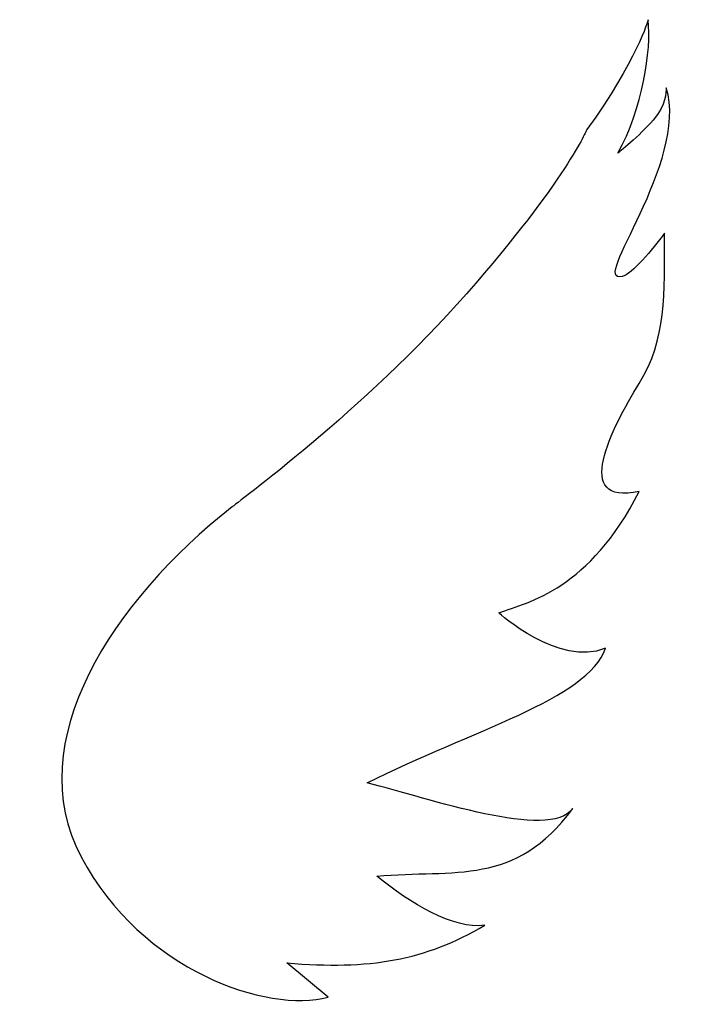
# Model space of a CAD drawing. Header units: centimetres. Extents: x -7 to 6.6, y -10.2 to 10.
import ezdxf

# ---------------------------------------------------------------- set-up
doc = ezdxf.new("R2010")
doc.units = ezdxf.units.CM
doc.header["$MEASUREMENT"] = 0
doc.layers.add('Camada 1', color=7, linetype='Continuous')

msp = doc.modelspace()

# ---------------------------------------------------------------- linework, layer by layer
at = {"layer": 'Camada 1'}
msp.add_open_spline([(4.49491, 7.74077), (5.51382, 9.14973), (5.74306, 9.9742), (5.74306, 9.9742), (5.74306, 9.9742), (5.81183, 9.36714), (5.63418, 8.16596), (5.12473, 7.25979), (5.12473, 7.25979), (5.12473, 7.25979), (5.57135, 7.61767), (5.84622, 7.93562), (5.84622, 7.93562), (6.1211, 8.2532), (6.09522, 8.49093), (6.11242, 8.59409), (6.11242, 8.59409), (6.57621, 7.06498), (4.53397, 4.58496), (5.21421, 4.75245), (5.21421, 4.75245), (5.40611, 4.79941), (5.83275, 5.29963), (6.07527, 5.63346), (6.07527, 5.63346), (6.07527, 4.38828), (6.11779, 3.48028), (5.55989, 2.57559), (5.55989, 2.57559), (5.00162, 1.67093), (4.17977, 0.0734), (5.56283, 0.38249), (5.56283, 0.38249), (4.54911, -1.61025), (3.32094, -1.86792), (2.7061, -2.08681), (2.7061, -2.08681), (2.7061, -2.08681), (3.9339, -3.19962), (4.87296, -2.80994), (4.87296, -2.80994), (4.52932, -3.84068), (2.13378, -4.48695), (0.02828, -5.54912), (0.02828, -5.54912), (1.31413, -5.86781), (3.72779, -6.72702), (4.20933, -6.07151), (4.20933, -6.07151), (3.04548, -7.6557), (1.8149, -7.30373), (0.22386, -7.44385), (0.22386, -7.44385), (0.91188, -8.00469), (1.77995, -8.52896), (2.42215, -8.44503), (2.42215, -8.44503), (1.20766, -9.15485), (0.083, -9.35821), (-1.60547, -9.20846), (-1.60547, -9.20846), (-1.60547, -9.20846), (-0.76365, -9.90797), (-0.76365, -9.90797), (-0.76365, -9.90797), (-1.99883, -10.2315), (-4.5413, -9.38375), (-5.78687, -7.05164), (-5.78687, -7.05164), (-7.03168, -4.7195), (-5.14801, -1.8476), (-2.71551, 0.06859), (-2.71551, 0.06859), (-2.71551, 0.06859), (0.00536, 2.06614), (2.04948, 4.40231), (2.04948, 4.40231), (4.09396, 6.7385), (4.49491, 7.74077), (4.49491, 7.74077)], degree=3, knots=[0, 0, 0, 0, 0.04761905, 0.04761905, 0.04761905, 0.04761905, 0.0952381, 0.0952381, 0.0952381, 0.0952381, 0.14285714, 0.14285714, 0.14285714, 0.14285714, 0.19047619, 0.19047619, 0.19047619, 0.19047619, 0.23809524, 0.23809524, 0.23809524, 0.23809524, 0.28571429, 0.28571429, 0.28571429, 0.28571429, 0.33333333, 0.33333333, 0.33333333, 0.33333333, 0.38095238, 0.38095238, 0.38095238, 0.38095238, 0.42857143, 0.42857143, 0.42857143, 0.42857143, 0.47619048, 0.47619048, 0.47619048, 0.47619048, 0.52380952, 0.52380952, 0.52380952, 0.52380952, 0.57142857, 0.57142857, 0.57142857, 0.57142857, 0.61904762, 0.61904762, 0.61904762, 0.61904762, 0.66666667, 0.66666667, 0.66666667, 0.66666667, 0.71428571, 0.71428571, 0.71428571, 0.71428571, 0.76190476, 0.76190476, 0.76190476, 0.76190476, 0.80952381, 0.80952381, 0.80952381, 0.80952381, 0.85714286, 0.85714286, 0.85714286, 0.85714286, 0.9047619, 0.9047619, 0.9047619, 0.9047619, 1, 1, 1, 1], dxfattribs=at)

doc.saveas('drawing.dxf')
